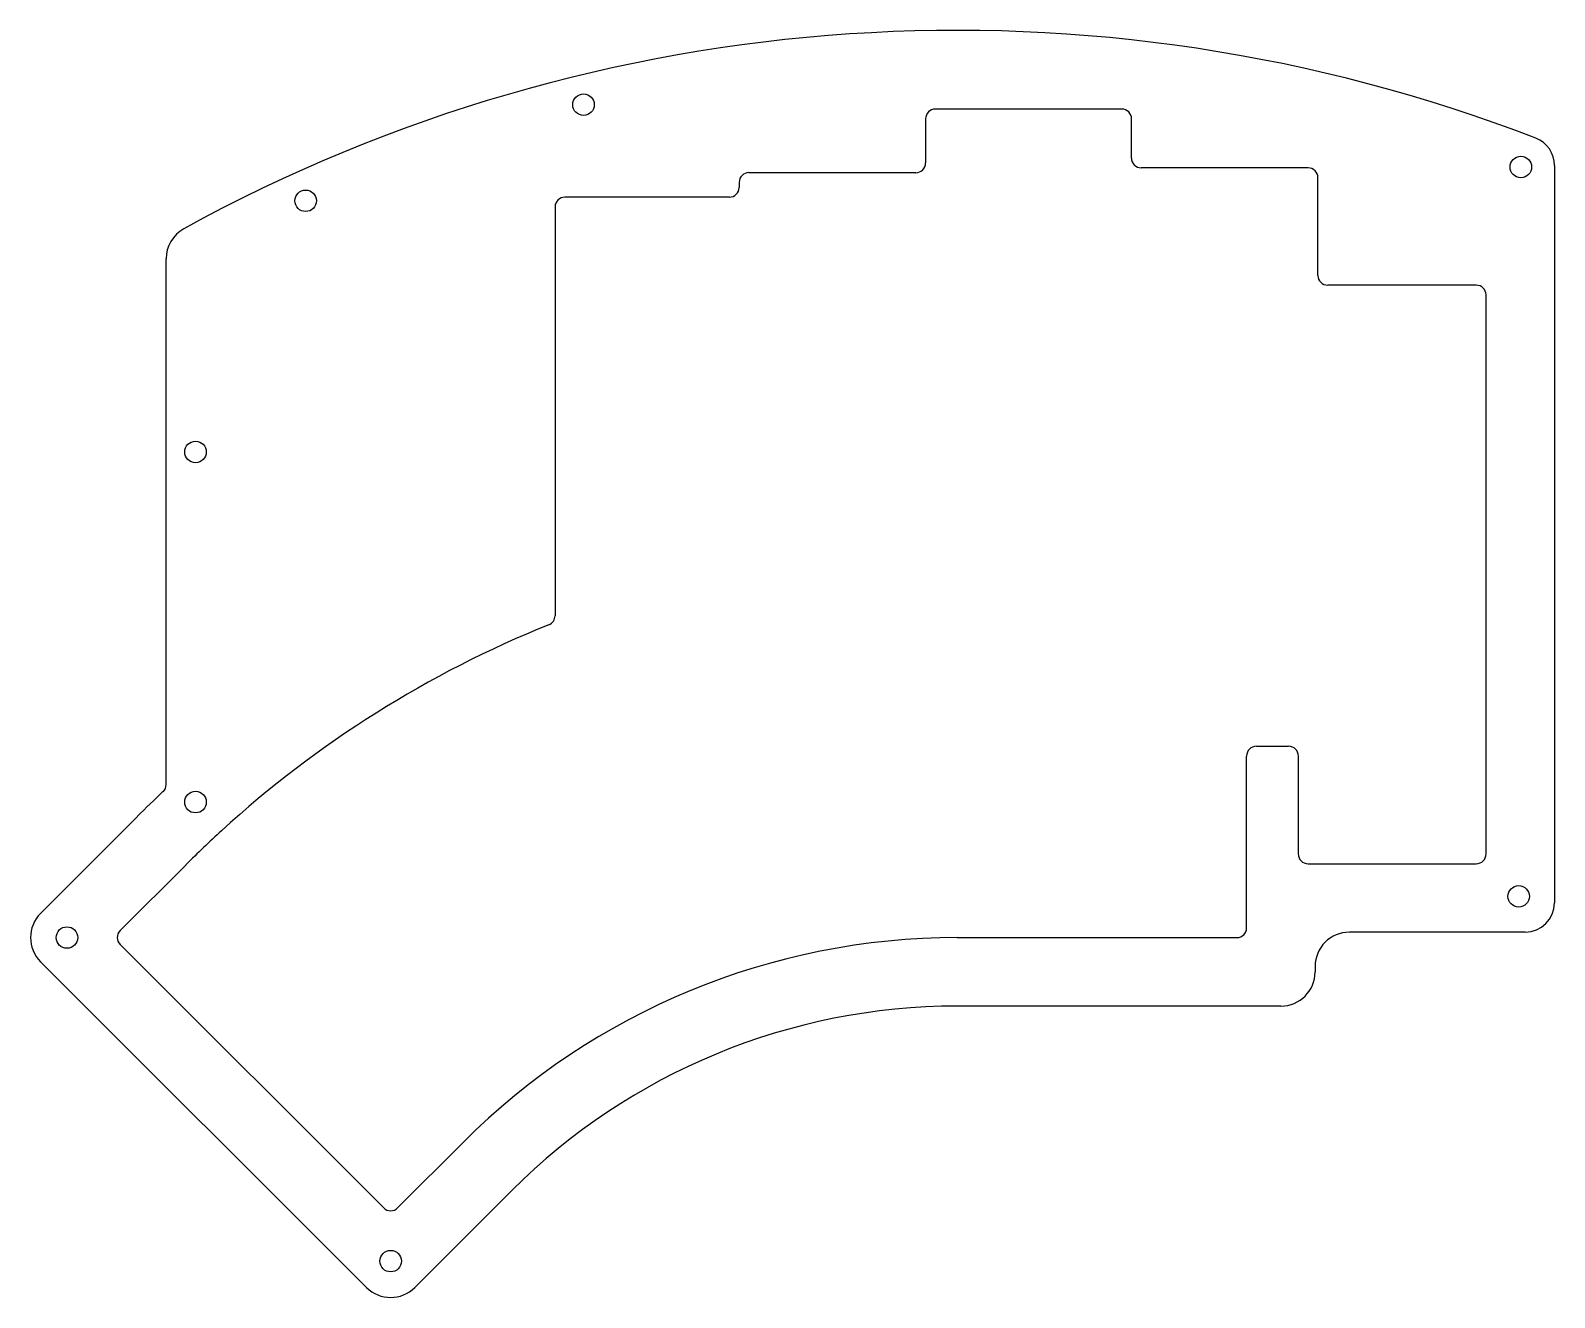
# Model space of a CAD drawing. Header units: millimetres. Extents: x -140 to 16, y -55 to 75.
import ezdxf

# ---------------------------------------------------------------- set-up
doc = ezdxf.new("R2010")
doc.units = ezdxf.units.MM
doc.header["$MEASUREMENT"] = 0
doc.layers.add('Alt Hi Pro 2', color=18, linetype='Continuous', true_color=0x000000)

msp = doc.modelspace()

# ---------------------------------------------------------------- linework, layer by layer
at = {"layer": 'Alt Hi Pro 2', "color": 0, "linetype": 'ByBlock', "lineweight": -2}
for p, q in [((-48.62, 65.62), (-48.62, 61.12)), ((-28.57, 66.62), (-47.62, 66.62)), ((-27.58, 61.62), (-27.58, 65.62)), ((-49.62, 60.12), (-66.67, 60.12)), ((-9.53, 60.62), (-26.58, 60.62)), ((-8.53, 49.62), (-8.53, 59.62)), ((-68.67, 57.62), (-85.48, 57.62)), ((-67.67, 59.13), (-67.67, 58.62)), ((-86.48, 56.62), (-86.48, 14.83)), ((-126.22, -2.44), (-126.22, 51.31)), ((7.65, 48.62), (-7.53, 48.62)), ((-15.81, -17.09), (-15.81, 0.48)), ((-14.81, 1.48), (-11.52, 1.48)), ((-10.53, 0.48), (-10.53, -9.53)), ((-139.06, -15.61), (-129.14, -5.69)), ((-124.19, -10.64), (-130.93, -17.37)), ((-9.53, -10.53), (7.65, -10.53)), ((-45.39, -18.09), (-16.81, -18.09)), ((12.65, -17.53), (-5.31, -17.53)), ((-130.93, -18.79), (-103.99, -45.73)), ((-105.75, -53.86), (-139.06, -20.55)), ((-8.81, -21.03), (-8.81, -21.59)), ((-12.31, -25.09), (-45.39, -25.09)), ((-102.57, -45.73), (-95.84, -38.99)), ((-90.89, -43.94), (-100.81, -53.86))]:
    msp.add_line(p, q, dxfattribs=at)
for points in [[(15.65, 60.85), (15.65, 26.2)], [(8.65, 26.2), (8.65, 47.62)], [(8.65, -9.53), (8.65, 26.2)], [(15.65, 26.2), (15.65, -14.53)]]:
    msp.add_lwpolyline(points, dxfattribs=at)
for centre in [(-83.57, 67.07), (12.21, 60.7), (-111.97, 57.25), (-123.22, 31.57), (-123.22, -4.23), (11.99, -13.87), (-136.36, -18.08), (-103.28, -51.16)]:
    msp.add_circle(centre, 1.1, dxfattribs=at)
for centre, radius, start, end in [((-45.39, -89.44), 164.11, 68.8854, 118.7864), ((-47.62, 65.62), 1, 90, 180), ((-28.57, 65.62), 1, 0, 90), ((12.65, 60.85), 3, 359.9998, 68.8854), ((-49.62, 61.12), 1, 270, 0), ((-26.58, 61.62), 1, 180, 270), ((-66.67, 59.13), 1, 90, 180), ((-9.53, 59.62), 1, 0, 90), ((-85.48, 56.62), 1, 90, 180), ((-68.67, 58.62), 1, 270, 0), ((-122.73, 51.31), 3.5, 118.7864, 180), ((-7.53, 49.62), 1, 180, 270), ((7.65, 47.62), 1, 360, 90), ((-87.48, 14.83), 1, 291.9806, 360), ((-45.39, -89.44), 111.45, 111.9806, 132.4097), ((-14.81, 0.48), 1, 90, 180), ((-11.52, 0.48), 1, 0, 90), ((-127.22, -2.44), 1, 313.2462, 360), ((-45.39, -89.44), 118.45, 133.2462, 135), ((-45.39, -89.44), 111.45, 132.4097, 135), ((-9.53, -9.53), 1, 180, 270), ((7.65, -9.53), 1, 270, 360), ((12.65, -14.53), 3, 270, 0), ((-136.58, -18.08), 3.5, 135, 225), ((-16.81, -17.09), 1, 270, 360), ((-130.22, -18.08), 1, 135, 225), ((-45.39, -89.44), 71.35, 90, 135), ((-5.31, -21.03), 3.5, 90, 180), ((-12.31, -21.59), 3.5, 270, 360), ((-45.39, -89.44), 64.35, 90, 135), ((-103.28, -45.02), 1, 225, 315), ((-103.28, -51.38), 3.5, 225, 315)]:
    msp.add_arc(centre, radius, start, end, dxfattribs=at)

doc.saveas('drawing.dxf')
